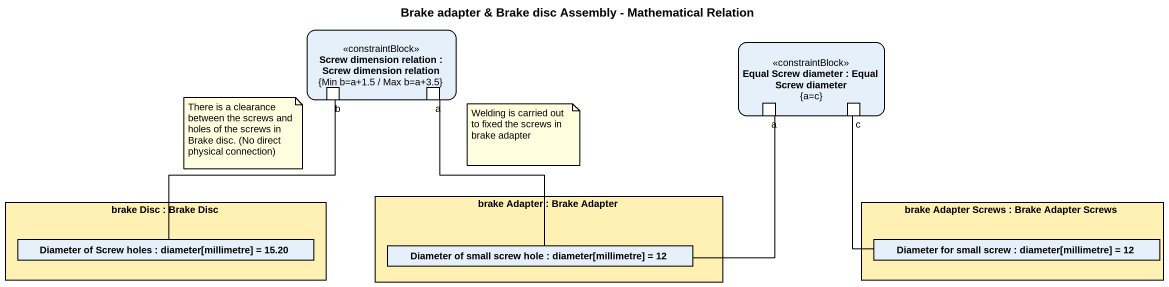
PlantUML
@startuml
title Brake adapter & Brake disc Assembly - Mathematical Relation
rectangle "Screw dimension relation : Screw dimension relation\n{Min b=a+1.5 / Max b=a+3.5}" as Screw_dimension_relation <<constraintBlock>> {
  port b
  port a
}
rectangle "Equal Screw diameter : Equal Screw diameter\n{a=c}" as Equal_Screw_diameter <<constraintBlock>> {
  port "a" as a_2
  port c
}
rectangle "brake Disc : Brake Disc" as brake_Disc #FFF0B4 {
  rectangle "Diameter of Screw holes : diameter[millimetre] = 15.20" as Diameter_of_Screw_holes
}
rectangle "brake Adapter : Brake Adapter" as brake_Adapter #FFF0B4 {
  rectangle "Diameter of small screw hole : diameter[millimetre] = 12" as Diameter_of_small_screw_hole
}
rectangle "brake Adapter Screws : Brake Adapter Screws" as brake_Adapter_Screws #FFF0B4 {
  rectangle "Diameter for small screw : diameter[millimetre] = 12" as Diameter_for_small_screw
}
b -- Diameter_of_Screw_holes
a -- Diameter_of_small_screw_hole
a_2 -- Diameter_of_small_screw_hole
c -- Diameter_for_small_screw
note as N1
  There is a clearance between the screws and holes of the screws in Brake disc. (No direct physical connection)
end note
note as N2
  Welding is carried out to fixed the screws in brake adapter
end note
@enduml
